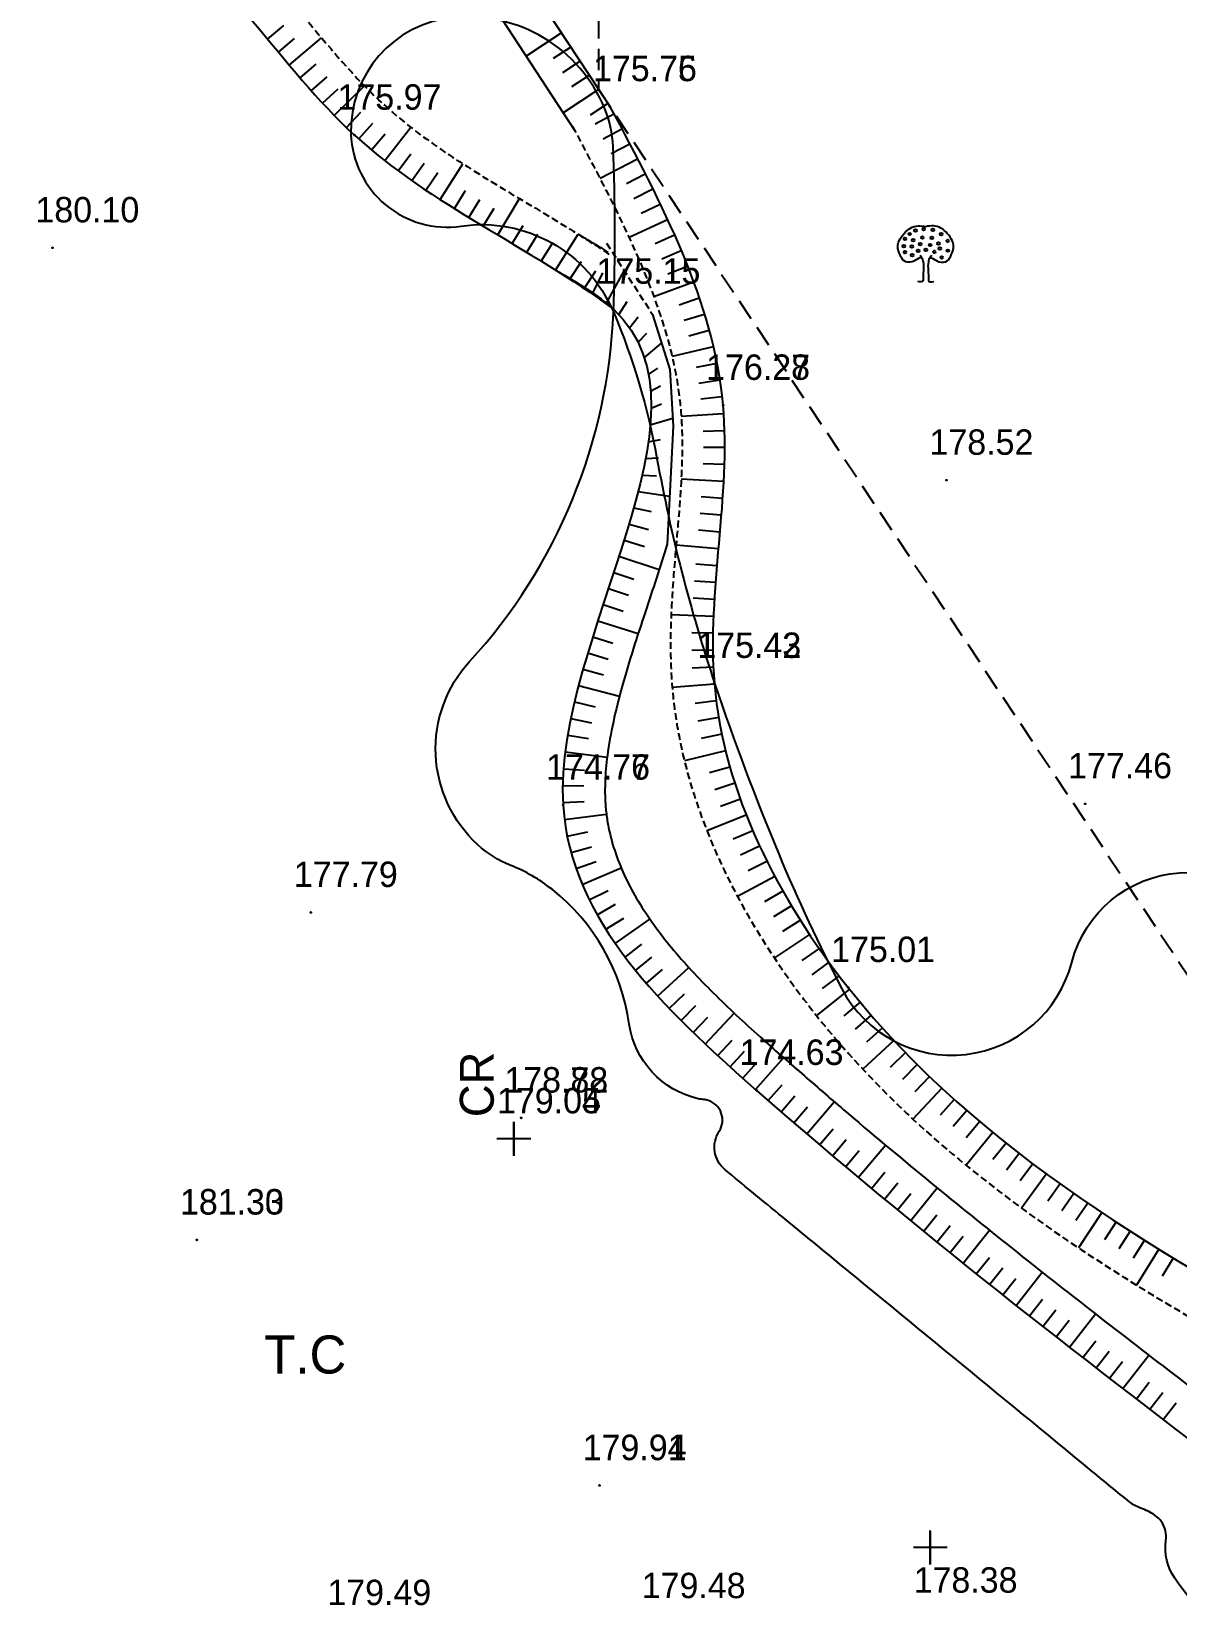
# Model space of a CAD drawing. Extents: x -83928 to -81707, y 15464 to 18601.
# Drawn here: x -83377.7 to -83242.5, y 16989.2 to 17176.1 of the extents above; entities that cross this region are included whole.
import ezdxf

# ---------------------------------------------------------------- set-up
doc = ezdxf.new("R2010")
doc.units = 0
doc.header["$MEASUREMENT"] = 0
for name, pattern in [('ACAD_ISO03W100', [30, 12, -18]), ('INTERROMPU', [0.75, 0.5, -0.25]), ('Parcelle', [1.2, 0.8, -0.4])]:
    doc.linetypes.add(name, pattern=pattern)
for name, color, linetype in [('ALT', 7, 'Continuous'), ('CNiv_1', 1, 'Continuous'), ('CODE', 2, 'Continuous'), ('CONST', 7, 'Continuous'), ('ECOULEMENT', 160, 'ACAD_ISO03W100'), ('LIMITE', 40, 'INTERROMPU'), ('POINTS', 3, 'Continuous'), ('Talus', 5, 'Continuous')]:
    doc.layers.add(name, color=color, linetype=linetype)
doc.styles.add('TEXT', font='cyr2.shx')

# ---------------------------------------------------------------- blocks, each defined once
blk = doc.blocks.new('C16')
for p, q in [((0, -1), (0, 1)), ((-1, 0), (1, 0))]:
    blk.add_line(p, q)
at = {"style": 'TEXT'}
blk.add_text('CR', height=2, dxfattribs=at).set_placement((1.278, 1.194))

msp = doc.modelspace()

# ---------------------------------------------------------------- linework, layer by layer
at = {"extrusion": (0.003135, -0.012036, 0.999923)}
for p, q in [((-83320.74, 17043.26, 198.73), (-83320.74, 17047.26, 198.78)), ((-83320.74, 17043.26, 198.73), (-83320.74, 17047.26, 198.78)), ((-83318.74, 17045.26, 198.75), (-83322.74, 17045.26, 198.76)), ((-83318.74, 17045.26, 198.75), (-83322.74, 17045.26, 198.76)), ((-83271.56, 16994.95, 198), (-83271.56, 16998.95, 198.04)), ((-83271.55, 16994.94, 198), (-83271.55, 16998.94, 198.04)), ((-83269.56, 16996.95, 198.01), (-83273.56, 16996.95, 198.03)), ((-83269.55, 16996.94, 198.01), (-83273.55, 16996.94, 198.03))]:
    msp.add_line(p, q, dxfattribs=at)
at = {"linetype": 'ByBlock', "extrusion": (0.000932032, -0.005533, 0.999984)}
for centre in [(-83273.27, 17151.98, -162.28), (-83272.32, 17152.13, -162.28), (-83271.24, 17152.06, -162.28), (-83274.65, 17150.14, -162.28), (-83274.52, 17151.01, -162.28), (-83273.96, 17151.57, -162.28), (-83273.7, 17150.09, -162.28), (-83273.55, 17150.83, -162.28), (-83272.73, 17150.37, -162.28), (-83272.47, 17151.14, -162.28), (-83271.55, 17150.27, -162.28), (-83271.35, 17151.11, -162.28), (-83270.55, 17150.44, -162.28), (-83270.25, 17151.54, -162.28), (-83269.48, 17150.75, -162.28), (-83274.52, 17149.42, -162.28), (-83273.68, 17149.06, -162.28), (-83272.96, 17149.57, -162.28), (-83272.06, 17149.7, -162.28), (-83271.06, 17149.45, -162.28), (-83270.4, 17149.86, -162.28), (-83270.19, 17148.81, -162.28), (-83269.45, 17149.6, -162.28)]:
    msp.add_circle(centre, 0.156, dxfattribs=at)
at = {"linetype": 'ByBlock'}
msp.add_open_spline([(-83272.6, 17149.42, 10.22), (-83272.72, 17149.39, 10.22), (-83273.1, 17149.27, 10.22), (-83273.68, 17148.81, 10.22), (-83274.73, 17148.88, 10.22), (-83275.18, 17149.79, 10.23), (-83275.48, 17150.62, 10.23), (-83275.24, 17151.55, 10.24), (-83274.68, 17152.28, 10.24), (-83273.96, 17152.97, 10.24), (-83273.01, 17153.25, 10.24), (-83272.4, 17153.13, 10.24), (-83272.1, 17153.07, 10.24)], degree=3, knots=[0.251632, 0.251632, 0.251632, 0.251632, 0.437955, 0.853553, 1.334497, 1.754172, 2.275549, 2.6296, 3.144963, 3.634468, 4.105014, 4.559575, 4.559575, 4.559575, 4.559575], dxfattribs=at)
msp.add_open_spline([(-83271.6, 17149.42, 10.22), (-83271.48, 17149.39, 10.22), (-83271.1, 17149.27, 10.22), (-83270.52, 17148.81, 10.22), (-83269.48, 17148.88, 10.22), (-83269.03, 17149.79, 10.22), (-83268.72, 17150.62, 10.23), (-83268.96, 17151.55, 10.23), (-83269.52, 17152.28, 10.24), (-83270.24, 17152.97, 10.24), (-83271.19, 17153.25, 10.24), (-83271.8, 17153.13, 10.24), (-83272.1, 17153.07, 10.24)], degree=3, knots=[0.251632, 0.251632, 0.251632, 0.251632, 0.437955, 0.853553, 1.334497, 1.754172, 2.275549, 2.6296, 3.144963, 3.634468, 4.105014, 4.559575, 4.559575, 4.559575, 4.559575])
for points in [[(-83272.78, 17149.7, 10.22), (-83272.58, 17149.42, 10.22), (-83272.4, 17148.91, 10.22), (-83272.4, 17146.83, 10.21), (-83272.4, 17146.7, 10.21), (-83273.04, 17146.6, 10.21)], [(-83271.4, 17149.7, 10.22), (-83271.6, 17149.42, 10.22), (-83271.78, 17148.91, 10.22), (-83271.78, 17146.83, 10.21), (-83271.78, 17146.7, 10.21), (-83271.14, 17146.6, 10.21)]]:
    msp.add_spline(points, degree=3, dxfattribs=at)
at = {"layer": 'CNiv_1', "elevation": 175}
for points in [[(-83244.24, 17000, 0.088029), (-83245, 17000.75, 0.068717), (-83246.71, 17001.61, -0.089389), (-83248, 17002.33, -0.000138), (-83252.42, 17005.96, -0.000018), (-83285.33, 17033, -0.000015), (-83292.63, 17038.99, -0.000036), (-83295.8, 17041.6, -0.38176), (-83296.5, 17046.15, 0.493797), (-83297.8, 17049.8, 0.060424), (-83298.27, 17049.89, -0.038872), (-83299, 17050, -0.310178), (-83307.12, 17058.83, 0.191859), (-83316.25, 17074.75, 0.073047), (-83321.13, 17077.58, -0.090366), (-83325, 17080, -0.41464), (-83325.98, 17101.69, 0.177424), (-83309, 17143, 0.020097), (-83309.03, 17162.57, 0.087283), (-83310, 17167, 0.331548), (-83327.95, 17177.78, 0.395131), (-83340, 17164, 0.447148), (-83326.99, 17153.14, -0.341569), (-83309, 17143, -0.05514)], [(-83309, 17143, -0.05514), (-83303.85, 17125.69, 0.036064), (-83297, 17099, 0.01788), (-83289.47, 17078.93, 0.021789), (-83282, 17063, 0.686467), (-83254.84, 17066.12, -0.719572), (-83228, 17068, -0.024936), (-83222.08, 17051.45, -0.016), (-83215, 17025, -0.00474), (-83209.41, 17000, -0.727852)], [(-83202.16, 16963.69, -0.002516), (-83199.75, 16950.3, -0.727852), (-83201.75, 16949.25, -0.036673), (-83206.64, 16954.78, 0.019448), (-83215.5, 16965.5, 0.031754), (-83233.58, 16983.32, -0.059753), (-83242.67, 16993.33, -0.194816), (-83243.72, 16997.78, 0.194084), (-83244.24, 17000)]]:
    msp.add_lwpolyline(points, format="xyb", dxfattribs=at)
at = {"layer": 'ECOULEMENT', "linetype": 'Parcelle', "extrusion": (0.000932032, -0.005533, 0.999984)}
msp.add_line((-83309.81, 17151.11, 10.27), (-83304.36, 17142.68, 10.21), dxfattribs=at)
at = {"layer": 'ECOULEMENT', "linetype": 'ByBlock', "extrusion": (0.000932032, -0.005533, 0.999984)}
for p, q in [((-83304.36, 17142.68, 10.21), (-83302.33, 17136.18, 10.18)), ((-83302.33, 17136.18, 10.18), (-83301.92, 17129.48, 10.14)), ((-83301.92, 17129.48, 10.14), (-83302.64, 17115.53, 199.54))]:
    msp.add_line(p, q, dxfattribs=at)
at = {"layer": 'ECOULEMENT', "linetype": 'ByBlock', "extrusion": (0.000932032, -0.005533, 0.999984), "elevation": 31.48}
for points in [[(-83505.48, 17305.57), (-83476.11, 17289.41), (-83458.77, 17277.35), (-83454.81, 17255.58), (-83461.11, 17235.59), (-83461.24, 17231.75), (-83459.63, 17227.3), (-83456.04, 17225.82), (-83443.11, 17223.51), (-83416.6, 17221.72), (-83410.91, 17223.45), (-83407.73, 17227.33), (-83407.93, 17239.43), (-83410.41, 17248.34), (-83413.63, 17256.25), (-83413.88, 17258.85), (-83412.92, 17259.34), (-83411.15, 17258.6), (-83393.45, 17231.27), (-83386.58, 17222.91), (-83376.49, 17213.4), (-83365.29, 17207.58), (-83347.12, 17202.71), (-83332.4, 17195.01), (-83318.41, 17181.16), (-83309.55, 17167.67)], [(-83443.23, 17218.51), (-83416.02, 17216.67), (-83408, 17219.11), (-83402.7, 17225.58), (-83402.89, 17236.64), (-83397.49, 17228.32), (-83390.24, 17219.49), (-83379.41, 17209.28), (-83367.11, 17202.89), (-83348.95, 17198.03), (-83335.38, 17190.93), (-83322.3, 17177.98), (-83313.73, 17164.93)]]:
    msp.add_lwpolyline(points, dxfattribs=at)
at = {"layer": 'ECOULEMENT', "linetype": 'ByBlock'}
for points, knots in [([(-83525.14, 17303.6, 202.51), (-83525.28, 17296.02, 202.42), (-83525.74, 17270.83, 202.11), (-83451.94, 17287.16, 202.08), (-83493.93, 17238.83, 201.63), (-83471.91, 17201.99, 201.12), (-83459.32, 17228.24, 201.39), (-83439.01, 17179.31, 200.74), (-83398.49, 17202.28, 200.89), (-83358.7, 17190.42, 200.62), (-83341.85, 17160.37, 200.21), (-83318.8, 17150.65, 200.02), (-83308.96, 17143.29, 199.9), (-83308.94, 17143.28, 199.9)], [0, 0, 0, 0, 19.919287, 66.163946, 115.959373, 134.84595, 147.715325, 170.166661, 229.505256, 253.244601, 288.827492, 325.704265, 325.754328, 325.754328, 325.754328, 325.754328]), ([(-83525.14, 17303.6, 202.51), (-83525.28, 17296.02, 202.42), (-83525.74, 17270.83, 202.11), (-83451.94, 17287.16, 202.08), (-83493.93, 17238.83, 201.63), (-83471.91, 17201.99, 201.12), (-83459.32, 17228.24, 201.39), (-83439.01, 17179.31, 200.74), (-83398.49, 17202.28, 200.89), (-83358.7, 17190.42, 200.62), (-83341.85, 17160.37, 200.21), (-83318.8, 17150.65, 200.02), (-83308.96, 17143.29, 199.9), (-83308.94, 17143.28, 199.9)], [0, 0, 0, 0, 19.919287, 66.163946, 115.959373, 134.84595, 147.715325, 170.166661, 229.505256, 253.244601, 288.827492, 325.704265, 325.754328, 325.754328, 325.754328, 325.754328]), ([(-83313.16, 17152.18, 200.02), (-83312.76, 17151.94, 200.01), (-83312.35, 17151.71, 200.01), (-83311.18, 17151.01, 200), (-83310.4, 17150.54, 199.99), (-83309.62, 17150.04, 199.98)], [0, 0, 0, 0, 1.317595, 1.317595, 3.769686, 3.769686, 3.769686, 3.769686]), ([(-83302.64, 17115.53, 199.54), (-83303.46, 17112.87, 199.52), (-83304.35, 17110.21, 199.49), (-83306.21, 17104.58, 199.42), (-83307.17, 17101.62, 199.39), (-83308.75, 17095.9, 199.33), (-83309.37, 17093.14, 199.3), (-83309.85, 17089.5, 199.25), (-83309.94, 17088.46, 199.24), (-83310, 17086.73, 199.22), (-83310, 17086.02, 199.21), (-83309.94, 17084.78, 199.2), (-83309.9, 17084.23, 199.19), (-83309.76, 17083.15, 199.18), (-83309.68, 17082.61, 199.17), (-83309.36, 17081.01, 199.15), (-83309.07, 17079.97, 199.14), (-83308.06, 17077.04, 199.1), (-83307.16, 17075.17, 199.07), (-83304.94, 17071.49, 199.02), (-83303.61, 17069.66, 199), (-83300.63, 17066.05, 198.94), (-83298.97, 17064.27, 198.92), (-83295.44, 17060.76, 198.86), (-83293.57, 17059.02, 198.84), (-83290.04, 17055.85, 198.79), (-83288.39, 17054.4, 198.76), (-83285.1, 17051.54, 198.72), (-83283.47, 17050.12, 198.7), (-83278.57, 17045.95, 198.63), (-83275.33, 17043.23, 198.59), (-83265.64, 17035.26, 198.46), (-83259.24, 17030.18, 198.38), (-83246.09, 17019.93, 198.22), (-83239.34, 17014.77, 198.13), (-83232.57, 17009.61, 198.05)], [37.353509, 37.353509, 37.353509, 37.353509, 44.499459, 44.499459, 52.614956, 52.614956, 60.730453, 60.730453, 64.126973, 64.126973, 66.600299, 66.600299, 68.622126, 68.622126, 70.643952, 70.643952, 74.687606, 74.687606, 82.044876, 82.044876, 89.402145, 89.402145, 96.759414, 96.759414, 104.089859, 104.089859, 110.300238, 110.300238, 116.510618, 116.510618, 128.931378, 128.931378, 153.772896, 153.772896, 180.172864, 180.172864, 180.172864, 180.172864]), ([(-83231.14, 17000, 197.93), (-83200.61, 16961.43, 197.37), (-83163.48, 16914.92, 196.69), (-83105.77, 16852.96, 195.77), (-83125.72, 16827.05, 195.52), (-83164.9, 16832.87, 195.71), (-83167.56, 16789.06, 195.19), (-83247.47, 16788.18, 195.43), (-83281.69, 16714.69, 194.65), (-83374.05, 16701.39, 194.78), (-83364.95, 16668.76, 194.36), (-83359.1, 16647.79, 194.09)], [7.908375, 7.908375, 7.908375, 7.908375, 170.271753, 201.744415, 213.343907, 258.510006, 289.240422, 309.149666, 469.744028, 498.230383, 549.512614, 549.512614, 549.512614, 549.512614]), ([(-83231.14, 17000, 197.93), (-83200.61, 16961.43, 197.37), (-83163.48, 16914.92, 196.69), (-83105.77, 16852.96, 195.77), (-83125.72, 16827.05, 195.52), (-83164.9, 16832.87, 195.71), (-83167.56, 16789.06, 195.19), (-83247.47, 16788.18, 195.43), (-83281.69, 16714.69, 194.65), (-83374.05, 16701.39, 194.78), (-83364.95, 16668.76, 194.36), (-83359.1, 16647.79, 194.09)], [7.908375, 7.908375, 7.908375, 7.908375, 170.271753, 201.744415, 213.343907, 258.510006, 289.240422, 309.149666, 469.744028, 498.230383, 549.512614, 549.512614, 549.512614, 549.512614])]:
    msp.add_open_spline(points, degree=3, knots=knots, dxfattribs=at)
at = {"layer": 'ECOULEMENT', "linetype": 'Parcelle'}
for points, knots in [([(-83448.7, 17215.68, 201.21), (-83448.45, 17215.32, 201.2), (-83448.2, 17214.95, 201.2), (-83447.04, 17213.22, 201.17), (-83446.14, 17211.83, 201.15), (-83444.36, 17209.18, 201.12), (-83443.47, 17207.92, 201.1), (-83442.14, 17206.21, 201.07), (-83441.68, 17205.66, 201.07), (-83440.74, 17204.63, 201.05), (-83440.27, 17204.15, 201.04), (-83438.85, 17202.81, 201.02), (-83437.89, 17202.06, 201.01), (-83435.55, 17200.5, 200.98), (-83434.16, 17199.8, 200.97), (-83431.23, 17198.72, 200.95), (-83429.7, 17198.34, 200.94), (-83426.48, 17197.84, 200.92), (-83424.79, 17197.73, 200.92), (-83421.25, 17197.72, 200.91), (-83419.41, 17197.83, 200.9), (-83414.51, 17198.31, 200.89), (-83411.37, 17198.8, 200.89), (-83404.9, 17199.86, 200.88), (-83401.56, 17200.43, 200.88), (-83394.73, 17201.31, 200.87), (-83391.25, 17201.61, 200.86), (-83386.63, 17201.58, 200.84), (-83385.55, 17201.53, 200.84), (-83383.39, 17201.38, 200.83), (-83382.32, 17201.27, 200.83), (-83379.12, 17200.85, 200.81), (-83377.02, 17200.43, 200.8), (-83370.85, 17198.78, 200.76), (-83366.92, 17197.14, 200.73), (-83362.21, 17194.3, 200.68), (-83361.14, 17193.58, 200.67), (-83359.08, 17192.06, 200.64), (-83358.09, 17191.27, 200.63), (-83354.75, 17188.36, 200.58), (-83352.6, 17186.11, 200.55), (-83348.56, 17181.54, 200.48), (-83346.66, 17179.22, 200.45), (-83342.93, 17174.72, 200.38), (-83341.09, 17172.55, 200.35), (-83338.24, 17169.52, 200.31), (-83337.25, 17168.53, 200.29), (-83334.25, 17165.78, 200.25), (-83332.08, 17164.1, 200.22), (-83327.46, 17160.89, 200.17), (-83325.02, 17159.36, 200.14), (-83319.97, 17156.3, 200.09), (-83317.37, 17154.78, 200.06), (-83312.99, 17152.08, 200.02), (-83311.21, 17150.96, 200), (-83309.45, 17149.77, 199.98)], [160.719011, 160.719011, 160.719011, 160.719011, 161.737018, 161.737018, 165.51899, 165.51899, 169.300963, 169.300963, 171.385845, 171.385845, 173.470727, 173.470727, 177.640492, 177.640492, 183.510158, 183.510158, 189.379824, 189.379824, 195.24949, 195.24949, 201.119155, 201.119155, 210.301728, 210.301728, 219.484301, 219.484301, 228.666873, 228.666873, 231.481073, 231.481073, 234.295272, 234.295272, 239.923671, 239.923671, 251.18047, 251.18047, 254.634197, 254.634197, 258.087924, 258.087924, 266.799629, 266.799629, 275.511334, 275.511334, 284.223039, 284.223039, 288.78013, 288.78013, 297.730147, 297.730147, 306.680164, 306.680164, 315.630181, 315.630181, 321.694088, 321.694088, 321.694088, 321.694088]), ([(-83313.82, 17164.9, 200.17), (-83311.65, 17160.83, 200.12), (-83309.52, 17156.82, 200.06), (-83305.77, 17148.89, 199.96), (-83304.15, 17144.97, 199.9), (-83302.53, 17139.63, 199.83), (-83302.15, 17138.18, 199.82), (-83301.52, 17135.23, 199.78), (-83301.28, 17133.72, 199.76), (-83301.04, 17131.47, 199.73), (-83300.98, 17130.72, 199.72), (-83300.9, 17129.21, 199.7), (-83300.88, 17128.44, 199.69), (-83300.86, 17126.11, 199.67), (-83300.92, 17124.51, 199.65), (-83301.17, 17119.92, 199.59), (-83301.47, 17116.84, 199.56), (-83302.01, 17110.5, 199.48), (-83302.24, 17107.23, 199.44), (-83302.25, 17102.27, 199.38), (-83302.2, 17100.63, 199.36), (-83301.96, 17097.47, 199.33), (-83301.78, 17095.98, 199.31), (-83301.3, 17093.03, 199.27), (-83301, 17091.56, 199.25), (-83299.94, 17087.21, 199.2), (-83299.02, 17084.38, 199.16), (-83295.42, 17075.3, 199.04), (-83292, 17069.36, 198.96), (-83286.44, 17061.61, 198.84), (-83284.7, 17059.39, 198.81), (-83281.09, 17055.14, 198.75), (-83279.21, 17053.1, 198.72), (-83273.4, 17047.23, 198.63), (-83269.29, 17043.63, 198.57), (-83256.59, 17033.68, 198.42), (-83247.54, 17028.01, 198.32), (-83233.56, 17019.92, 198.18), (-83228.75, 17017.24, 198.13), (-83223.95, 17014.58, 198.08)], [0, 0, 0, 0, 13.35197, 13.35197, 26.703941, 26.703941, 31.703517, 31.703517, 36.930492, 36.930492, 39.497414, 39.497414, 42.064335, 42.064335, 47.198179, 47.198179, 56.509837, 56.509837, 65.821494, 65.821494, 70.345245, 70.345245, 74.434265, 74.434265, 78.523286, 78.523286, 86.701328, 86.701328, 105.360058, 105.360058, 113.261267, 113.261267, 121.162477, 121.162477, 136.964896, 136.964896, 168.045051, 168.045051, 184.189466, 184.189466, 184.189466, 184.189466])]:
    msp.add_open_spline(points, degree=3, knots=knots, dxfattribs=at)
at = {"layer": 'ECOULEMENT', "linetype": 'ByBlock'}
for points in [[(-83309.4, 17167.25, 200.19), (-83296.07, 17131.99, 199.72), (-83297.07, 17099.09, 199.33), (-83281.26, 17063.15, 198.85), (-83221.53, 17018.95, 198.13)], [(-83309.4, 17167.25, 200.19), (-83296.07, 17131.99, 199.72), (-83297.07, 17099.09, 199.33), (-83281.26, 17063.15, 198.85), (-83221.53, 17018.95, 198.13)], [(-83315.68, 17147.86, 199.97), (-83308.99, 17143.31, 199.9), (-83314.94, 17084.69, 199.21), (-83292.08, 17050.99, 198.73), (-83235.61, 17005.63, 198.01)], [(-83315.68, 17147.86, 199.97), (-83308.99, 17143.31, 199.9), (-83314.94, 17084.69, 199.21), (-83292.08, 17050.99, 198.73), (-83235.61, 17005.63, 198.01)]]:
    msp.add_spline(points, degree=3, dxfattribs=at)
msp.add_open_spline([(-83296.07, 17131.99, 199.72), (-83296.06, 17131.98, 199.72), (-83296.05, 17131.97, 199.72), (-83296.04, 17131.96, 199.72)], degree=3, dxfattribs=at)
msp.add_open_spline([(-83296.07, 17131.99, 199.72), (-83296.06, 17131.98, 199.72), (-83296.05, 17131.97, 199.72), (-83296.04, 17131.96, 199.72)], degree=3, dxfattribs=at)
at = {"layer": 'LIMITE', "linetype": 'INTERROMPU', "ltscale": 5, "extrusion": (0.000932032, -0.005533, 0.999984)}
msp.add_line((-83310.74, 17169.29, 203.45), (-83215.05, 17025.36, 198.18), dxfattribs=at)
at = {"layer": 'LIMITE', "linetype": 'INTERROMPU', "ltscale": 5, "extrusion": (0.000932032, -0.005533, 0.999984), "elevation": 30.8}
msp.add_lwpolyline([(-83344.15, 17655.6), (-83342.59, 17601.17), (-83335.84, 17541.84), (-83332.3, 17493.27), (-83327.61, 17446.34), (-83323.45, 17400.71), (-83320.23, 17365.45), (-83317.91, 17335.29), (-83315.23, 17302.41), (-83310.97, 17245.76), (-83310.9, 17169.72)], dxfattribs=at)
at = {"layer": 'POINTS', "extrusion": (0.002059, -0.012217, 0.999923)}
for centre in [(-83309.64, 17166.33, -182.42), (-83309.64, 17166.32, -182.42), (-83339.82, 17162.96, -182.42), (-83339.82, 17162.95, -182.42), (-83375.52, 17149.63, -182.42), (-83375.51, 17149.63, -182.42), (-83309.23, 17142.38, -182.42), (-83309.22, 17142.38, -182.42), (-83296.27, 17131.02, -182.42), (-83296.26, 17131.01, -182.42), (-83269.88, 17122.16, -182.42), (-83269.88, 17122.16, -182.42), (-83297.32, 17098.15, -182.42), (-83297.3, 17098.15, -182.42), (-83315.18, 17083.76, -182.42), (-83315.17, 17083.76, -182.42), (-83253.5, 17083.91, -182.42), (-83253.5, 17083.91, -182.42), (-83344.98, 17071.08, -182.42), (-83344.97, 17071.07, -182.42), (-83281.5, 17062.21, -182.42), (-83281.49, 17062.2, -182.42), (-83292.32, 17050.05, -182.42), (-83292.31, 17050.04, -182.42), (-83320.12, 17046.77, -182.42), (-83320.11, 17046.78, -182.42), (-83320.98, 17044.32, -182.42), (-83320.98, 17044.32, -182.42), (-83320.97, 17044.31, -182.42), (-83320.97, 17044.31, -182.42), (-83358.44, 17032.35, -182.42), (-83358.43, 17032.37, -182.42), (-83310.86, 17003.32, -182.42), (-83310.85, 17003.34, -182.42), (-83271.86, 16996.07, -182.42), (-83271.86, 16996.07, -182.42), (-83271.79, 16996, -182.42), (-83271.78, 16995.99, -182.42)]:
    msp.add_circle(centre, 0.05, dxfattribs=at)
at = {"layer": 'Talus', "linetype": 'ByBlock', "extrusion": (0.000932032, -0.005533, 0.999984)}
for p, q in [((-83349.86, 17175.25, 200.41), (-83347.93, 17176.84, 200.42)), ((-83348.58, 17173.71, 200.39), (-83346.66, 17175.31, 200.4)), ((-83347.3, 17172.17, 200.37), (-83343.47, 17175.39, 200.39)), ((-83315.13, 17175.97, 204.17), (-83319.31, 17173.23, 204.16)), ((-83314.04, 17174.3, 204.16), (-83316.13, 17172.93, 204.15)), ((-83346.01, 17170.65, 200.34), (-83344.11, 17172.28, 200.36)), ((-83312.94, 17172.63, 204.15), (-83315.03, 17171.26, 204.14)), ((-83344.69, 17169.14, 200.32), (-83342.82, 17170.8, 200.34)), ((-83341.97, 17166.21, 200.28), (-83338.39, 17169.7, 200.31)), ((-83311.84, 17170.96, 204.14), (-83313.93, 17169.59, 204.13)), ((-83343.35, 17167.66, 200.3), (-83341.51, 17169.36, 200.31)), ((-83310.74, 17169.29, 204.13), (-83314.92, 17166.54, 204.12)), ((-83340.55, 17164.8, 200.26), (-83338.82, 17166.6, 200.27)), ((-83309.65, 17167.61, 204.12), (-83311.74, 17166.24, 204.11)), ((-83308.93, 17166.36, 200.18), (-83311.14, 17165.19, 200.17)), ((-83339.09, 17163.44, 200.24), (-83337.42, 17165.3, 200.25)), ((-83337.57, 17162.14, 200.22), (-83335.97, 17164.06, 200.23)), ((-83336.02, 17160.88, 200.2), (-83332.94, 17164.82, 200.23)), ((-83308, 17164.6, 200.15), (-83310.21, 17163.43, 200.15)), ((-83307.06, 17162.83, 200.13), (-83309.28, 17161.67, 200.12)), ((-83334.42, 17159.67, 200.18), (-83332.94, 17161.69, 200.2)), ((-83332.8, 17158.51, 200.16), (-83331.36, 17160.56, 200.18)), ((-83329.47, 17156.28, 200.12), (-83326.77, 17160.48, 200.16)), ((-83306.14, 17161.05, 200.1), (-83310.58, 17158.76, 200.09)), ((-83331.15, 17157.38, 200.14), (-83329.76, 17159.46, 200.16)), ((-83305.23, 17159.27, 200.08), (-83307.46, 17158.14, 200.07)), ((-83327.78, 17155.21, 200.1), (-83326.46, 17157.33, 200.12)), ((-83304.33, 17157.49, 200.06), (-83306.57, 17156.38, 200.05)), ((-83326.08, 17154.16, 200.08), (-83324.78, 17156.29, 200.1)), ((-83324.37, 17153.12, 200.07), (-83323.08, 17155.26, 200.09)), ((-83322.66, 17152.09, 200.05), (-83320.09, 17156.39, 200.09)), ((-83303.46, 17155.69, 200.03), (-83305.71, 17154.61, 200.02)), ((-83320.94, 17151.07, 200.03), (-83319.66, 17153.21, 200.05)), ((-83302.6, 17153.88, 200.01), (-83307.14, 17151.78, 200)), ((-83319.23, 17150.04, 200.01), (-83317.93, 17152.18, 200.03)), ((-83317.52, 17149, 199.99), (-83316.21, 17151.13, 200.02)), ((-83315.82, 17147.95, 199.98), (-83313.16, 17152.18, 200.02)), ((-83301.78, 17152.06, 199.98), (-83304.07, 17151.05, 199.98)), ((-83314.13, 17146.87, 199.96), (-83312.77, 17148.97, 199.98)), ((-83300.99, 17150.22, 199.96), (-83303.29, 17149.25, 199.95)), ((-83312.46, 17145.77, 199.94), (-83311.07, 17147.84, 199.96)), ((-83311.43, 17145.23, 199.93), (-83310.25, 17147.6, 105.09)), ((-83309.83, 17144.04, 199.91), (-83307.72, 17147.87, 10.25)), ((-83300.23, 17148.37, 199.93), (-83302.56, 17147.45, 199.93)), ((-83299.52, 17146.5, 199.91), (-83304.21, 17144.77, 199.9)), ((-83308.36, 17142.68, 199.89), (-83307.36, 17144.23, 105.06)), ((-83298.85, 17144.62, 199.88), (-83301.22, 17143.81, 199.88)), ((-83307.1, 17141.13, 199.87), (-83306.07, 17142.43, 105.04)), ((-83298.24, 17142.71, 199.86), (-83300.63, 17141.98, 199.86)), ((-83306.09, 17139.41, 199.84), (-83305.05, 17140.48, 105.03)), ((-83297.69, 17140.79, 199.83), (-83300.1, 17140.14, 199.83)), ((-83305.35, 17137.55, 199.82), (-83303.31, 17139.31, 10.19)), ((-83297.2, 17138.85, 199.81), (-83302.06, 17137.71, 199.81)), ((-83304.86, 17135.61, 199.79), (-83303.74, 17136.36, 104.99)), ((-83296.77, 17136.9, 199.78), (-83299.23, 17136.42, 199.79)), ((-83304.6, 17133.63, 199.77), (-83303.42, 17134.25, 104.97)), ((-83296.43, 17134.93, 199.76), (-83298.9, 17134.55, 199.76)), ((-83304.54, 17131.63, 199.74), (-83303.33, 17132.14, 104.95)), ((-83296.17, 17132.94, 199.73), (-83298.65, 17132.67, 199.74)), ((-83304.64, 17129.64, 199.72), (-83301.98, 17130.45, 10.14)), ((-83295.99, 17130.95, 199.71), (-83300.98, 17130.62, 199.72)), ((-83295.9, 17128.96, 199.69), (-83298.4, 17128.88, 199.69)), ((-83304.86, 17127.65, 199.7), (-83303.42, 17127.91, 113.82)), ((-83295.87, 17126.96, 199.66), (-83298.37, 17126.97, 199.67)), ((-83305.19, 17125.68, 199.67), (-83303.65, 17125.76, 129.58)), ((-83295.91, 17124.96, 199.64), (-83298.41, 17125.03, 199.65)), ((-83305.59, 17123.72, 199.65), (-83303.91, 17123.63, 145.27)), ((-83296, 17122.96, 199.61), (-83300.99, 17123.22, 199.63)), ((-83306.06, 17121.77, 199.63), (-83302.35, 17121.23, 122.21)), ((-83296.12, 17120.96, 199.59), (-83298.61, 17121.13, 199.6)), ((-83306.58, 17119.84, 199.61), (-83304.52, 17119.39, 176.53)), ((-83296.27, 17118.97, 199.57), (-83298.76, 17119.17, 199.58)), ((-83307.14, 17117.92, 199.59), (-83304.86, 17117.28, 192.1)), ((-83296.43, 17116.98, 199.54), (-83298.93, 17117.19, 199.55)), ((-83307.73, 17116.01, 199.57), (-83305.34, 17115.26, 199.55)), ((-83296.61, 17114.98, 199.52), (-83301.59, 17115.42, 199.54)), ((-83308.34, 17114.11, 199.55), (-83303.58, 17112.57, 199.51)), ((-83308.96, 17112.2, 199.52), (-83306.58, 17111.42, 199.51)), ((-83296.78, 17112.99, 199.5), (-83299.27, 17113.2, 199.51)), ((-83309.58, 17110.31, 199.5), (-83307.21, 17109.52, 199.49)), ((-83296.94, 17111, 199.47), (-83299.43, 17111.18, 199.48)), ((-83310.21, 17108.41, 199.48), (-83307.84, 17107.63, 199.47)), ((-83297.07, 17109, 199.45), (-83299.57, 17109.15, 199.46)), ((-83310.83, 17106.5, 199.46), (-83306.07, 17104.97, 199.43)), ((-83297.18, 17107, 199.43), (-83302.17, 17107.21, 199.44)), ((-83311.44, 17104.6, 199.44), (-83309.05, 17103.85, 199.42)), ((-83297.24, 17105.01, 199.4), (-83299.74, 17105.05, 199.41)), ((-83312.03, 17102.69, 199.42), (-83309.63, 17101.97, 199.4)), ((-83297.25, 17103.01, 199.38), (-83299.75, 17102.98, 199.38)), ((-83312.59, 17100.77, 199.4), (-83310.18, 17100.09, 199.38)), ((-83297.19, 17101.01, 199.35), (-83299.69, 17100.89, 199.36)), ((-83313.11, 17098.84, 199.38), (-83308.28, 17097.57, 199.35)), ((-83297.06, 17099.01, 199.33), (-83302.04, 17098.59, 199.34)), ((-83313.6, 17096.9, 199.35), (-83311.16, 17096.32, 199.34)), ((-83296.85, 17097.02, 199.3), (-83299.33, 17096.71, 199.31)), ((-83314.03, 17094.95, 199.33), (-83311.58, 17094.44, 199.32)), ((-83296.56, 17095.04, 199.28), (-83299.02, 17094.63, 199.28)), ((-83314.4, 17092.98, 199.31), (-83311.93, 17092.56, 199.3)), ((-83296.19, 17093.08, 199.25), (-83298.64, 17092.57, 199.26)), ((-83295.75, 17091.13, 199.23), (-83300.6, 17089.93, 199.23)), ((-83314.69, 17091, 199.29), (-83309.73, 17090.38, 199.26)), ((-83295.23, 17089.2, 199.2), (-83297.63, 17088.51, 199.2)), ((-83314.89, 17089.01, 199.26), (-83312.4, 17088.82, 199.25)), ((-83294.65, 17087.28, 199.18), (-83297.03, 17086.52, 199.18)), ((-83314.99, 17087.02, 199.24), (-83312.49, 17086.97, 199.23)), ((-83314.96, 17085.02, 199.22), (-83312.46, 17085.14, 199.21)), ((-83314.79, 17083.02, 199.19), (-83309.82, 17083.64, 199.18)), ((-83294, 17085.39, 199.15), (-83296.36, 17084.55, 199.15)), ((-83293.3, 17083.52, 199.13), (-83297.95, 17081.68, 199.12)), ((-83292.53, 17081.67, 199.11), (-83294.83, 17080.68, 199.1)), ((-83314.47, 17081.05, 199.17), (-83312.01, 17081.54, 199.17)), ((-83291.72, 17079.85, 199.08), (-83293.98, 17078.79, 199.08)), ((-83314, 17079.11, 199.14), (-83311.59, 17079.77, 199.14)), ((-83313.41, 17077.2, 199.12), (-83311.05, 17078.02, 199.12)), ((-83290.85, 17078.05, 199.06), (-83293.08, 17076.93, 199.05)), ((-83312.68, 17075.33, 199.09), (-83308.08, 17077.28, 199.1)), ((-83289.93, 17076.27, 199.03), (-83294.34, 17073.92, 199.02)), ((-83311.85, 17073.52, 199.07), (-83309.61, 17074.62, 199.07)), ((-83288.97, 17074.52, 199.01), (-83291.14, 17073.28, 199)), ((-83310.91, 17071.75, 199.04), (-83308.74, 17072.98, 199.05)), ((-83287.96, 17072.79, 198.98), (-83290.1, 17071.5, 198.98)), ((-83309.89, 17070.03, 199.02), (-83307.77, 17071.36, 199.03)), ((-83308.78, 17068.36, 199), (-83304.68, 17071.21, 199.02)), ((-83286.91, 17071.09, 198.96), (-83289.02, 17069.75, 198.95)), ((-83285.82, 17069.41, 198.94), (-83289.98, 17066.64, 198.92)), ((-83307.61, 17066.74, 198.97), (-83305.62, 17068.25, 198.99)), ((-83306.38, 17065.17, 198.95), (-83304.44, 17066.74, 198.96)), ((-83284.69, 17067.76, 198.91), (-83286.74, 17066.33, 198.9)), ((-83305.1, 17063.64, 198.93), (-83303.2, 17065.27, 198.94)), ((-83303.77, 17062.14, 198.91), (-83300.07, 17065.51, 198.93)), ((-83283.53, 17066.13, 198.89), (-83285.55, 17064.65, 198.88)), ((-83282.33, 17064.53, 198.87), (-83284.32, 17063.01, 198.86)), ((-83302.4, 17060.68, 198.88), (-83300.6, 17062.41, 198.9)), ((-83281.1, 17062.95, 198.84), (-83285.01, 17059.84, 198.82)), ((-83279.84, 17061.4, 198.82), (-83281.76, 17059.8, 198.81)), ((-83301.01, 17059.25, 198.86), (-83299.24, 17061.01, 198.88)), ((-83299.58, 17057.84, 198.84), (-83297.84, 17059.64, 198.86)), ((-83298.14, 17056.46, 198.82), (-83294.71, 17060.1, 198.85)), ((-83278.55, 17059.87, 198.8), (-83280.44, 17058.24, 198.79)), ((-83277.22, 17058.37, 198.78), (-83279.08, 17056.7, 198.76)), ((-83296.67, 17055.1, 198.8), (-83294.98, 17056.94, 198.82)), ((-83295.19, 17053.76, 198.78), (-83293.52, 17055.61, 198.8)), ((-83275.87, 17056.9, 198.76), (-83279.53, 17053.49, 198.73)), ((-83293.7, 17052.42, 198.76), (-83292.04, 17054.29, 198.77)), ((-83292.2, 17051.1, 198.74), (-83288.9, 17054.85, 198.77)), ((-83274.49, 17055.45, 198.73), (-83276.29, 17053.71, 198.72)), ((-83273.09, 17054.03, 198.71), (-83274.85, 17052.26, 198.7)), ((-83271.66, 17052.63, 198.69), (-83273.39, 17050.83, 198.67)), ((-83290.7, 17049.78, 198.72), (-83289.05, 17051.66, 198.73)), ((-83289.19, 17048.47, 198.7), (-83287.55, 17050.35, 198.71)), ((-83270.2, 17051.26, 198.67), (-83273.61, 17047.59, 198.64)), ((-83268.73, 17049.91, 198.65), (-83270.4, 17048.05, 198.63)), ((-83287.68, 17047.16, 198.67), (-83286.05, 17049.05, 198.69)), ((-83286.16, 17045.85, 198.65), (-83282.91, 17049.65, 198.69)), ((-83267.23, 17048.59, 198.63), (-83268.87, 17046.7, 198.61)), ((-83284.64, 17044.55, 198.63), (-83283.02, 17046.46, 198.65)), ((-83265.71, 17047.29, 198.61), (-83267.32, 17045.37, 198.59)), ((-83283.12, 17043.26, 198.61), (-83281.5, 17045.17, 198.63)), ((-83280.06, 17040.68, 198.57), (-83276.85, 17044.52, 198.61)), ((-83264.17, 17046.01, 198.59), (-83267.33, 17042.14, 198.55)), ((-83262.61, 17044.76, 198.57), (-83264.17, 17042.8, 198.55)), ((-83281.59, 17041.97, 198.59), (-83279.98, 17043.88, 198.61)), ((-83261.04, 17043.52, 198.55), (-83262.57, 17041.54, 198.53)), ((-83278.52, 17039.4, 198.55), (-83276.92, 17041.32, 198.57)), ((-83259.45, 17042.31, 198.53), (-83260.95, 17040.31, 198.51)), ((-83257.84, 17041.12, 198.51), (-83260.8, 17037.08, 198.47)), ((-83276.98, 17038.13, 198.53), (-83275.39, 17040.05, 198.55)), ((-83275.44, 17036.85, 198.51), (-83273.85, 17038.78, 198.53)), ((-83273.9, 17035.58, 198.49), (-83270.73, 17039.45, 198.53)), ((-83256.22, 17039.95, 198.49), (-83257.67, 17037.91, 198.47)), ((-83254.59, 17038.79, 198.47), (-83256.02, 17036.74, 198.45)), ((-83252.94, 17037.66, 198.45), (-83254.35, 17035.59, 198.43)), ((-83272.35, 17034.32, 198.47), (-83270.77, 17036.26, 198.49)), ((-83270.79, 17033.06, 198.45), (-83269.22, 17035, 198.47)), ((-83251.28, 17036.54, 198.43), (-83254.06, 17032.38, 198.39)), ((-83249.61, 17035.44, 198.41), (-83250.98, 17033.34, 198.39)), ((-83269.24, 17031.8, 198.43), (-83267.67, 17033.75, 198.45)), ((-83267.68, 17030.55, 198.41), (-83264.55, 17034.45, 198.45)), ((-83247.94, 17034.35, 198.4), (-83249.29, 17032.25, 198.38)), ((-83246.25, 17033.28, 198.38), (-83247.58, 17031.16, 198.36)), ((-83266.12, 17029.3, 198.39), (-83264.56, 17031.25, 198.41)), ((-83244.55, 17032.22, 198.36), (-83247.19, 17027.97, 198.32)), ((-83264.56, 17028.05, 198.37), (-83263, 17030.01, 198.39)), ((-83261.42, 17025.57, 198.33), (-83258.32, 17029.49, 198.37)), ((-83242.85, 17031.17, 198.34), (-83244.15, 17029.04, 198.32)), ((-83262.99, 17026.81, 198.35), (-83261.44, 17028.77, 198.37)), ((-83259.85, 17024.33, 198.31), (-83258.3, 17026.29, 198.33)), ((-83258.28, 17023.09, 198.29), (-83256.73, 17025.06, 198.31)), ((-83256.7, 17021.86, 198.27), (-83255.16, 17023.83, 198.29)), ((-83255.12, 17020.63, 198.25), (-83252.05, 17024.58, 198.29)), ((-83253.54, 17019.4, 198.23), (-83252.01, 17021.38, 198.25)), ((-83251.96, 17018.18, 198.21), (-83250.43, 17020.16, 198.23)), ((-83250.38, 17016.96, 198.19), (-83248.85, 17018.94, 198.21)), ((-83248.8, 17015.74, 198.17), (-83245.75, 17019.7, 198.21)), ((-83247.21, 17014.52, 198.16), (-83245.69, 17016.5, 198.17)), ((-83245.63, 17013.3, 198.14), (-83244.1, 17015.28, 198.15)), ((-83244.04, 17012.08, 198.12), (-83242.52, 17014.06, 198.14))]:
    msp.add_line(p, q, dxfattribs=at)

# ---------------------------------------------------------------- block references
at = {"layer": 'CODE', "extrusion": (0.002059, -0.012217, 0.999923), "xscale": 1.99999999999534, "yscale": 1.999999999997677, "zscale": 1.999999999999939, "rotation": 89.99578307495825}
msp.add_blockref('C16', (-83320.98, 17044.32, -182.42), dxfattribs=at)
msp.add_blockref('C16', (-83320.98, 17044.32, -182.42), dxfattribs=at)

# ---------------------------------------------------------------- texts
at = {"extrusion": (0.003135, -0.012036, 0.999923), "style": 'TEXT'}
msp.add_text('CR', height=4, rotation=89.9965, dxfattribs=at).set_placement((-83323.35, 17045.83, -267.65))
msp.add_text('CR', height=4, rotation=89.9965, dxfattribs=at).set_placement((-83323.35, 17045.83, -267.65))
at = {"layer": 'ALT', "extrusion": (0.002059, -0.012217, 0.999923)}
for s, p in [('175.76', (-83311.64, 17169.33, -182.42)), ('175.75', (-83311.64, 17169.32, -182.42)), ('175.97', (-83341.82, 17165.96, -182.42)), ('175.97', (-83341.82, 17165.95, -182.42)), ('180.10', (-83377.52, 17152.63, -182.42)), ('180.10', (-83377.51, 17152.63, -182.42)), ('175.15', (-83311.23, 17145.38, -182.42)), ('175.15', (-83311.22, 17145.38, -182.42)), ('176.28', (-83298.27, 17134.02, -182.42)), ('176.27', (-83298.26, 17134.01, -182.42)), ('178.52', (-83271.88, 17125.16, -182.42)), ('178.52', (-83271.88, 17125.16, -182.42)), ('175.43', (-83299.32, 17101.15, -182.42)), ('175.42', (-83299.3, 17101.15, -182.42)), ('174.77', (-83317.18, 17086.76, -182.42)), ('174.76', (-83317.17, 17086.76, -182.42)), ('177.46', (-83255.5, 17086.91, -182.42)), ('177.46', (-83255.5, 17086.91, -182.42)), ('177.79', (-83346.98, 17074.08, -182.42)), ('177.79', (-83346.97, 17074.07, -182.42)), ('175.01', (-83283.5, 17065.21, -182.42)), ('175.01', (-83283.49, 17065.2, -182.42)), ('174.63', (-83294.32, 17053.05, -182.42)), ('174.63', (-83294.31, 17053.04, -182.42)), ('178.78', (-83322.12, 17049.77, -182.42)), ('178.82', (-83322.11, 17049.78, -182.42)), ('179.05', (-83322.98, 17047.32, -182.42)), ('179.05', (-83322.98, 17047.32, -182.42)), ('179.04', (-83322.97, 17047.31, -182.42)), ('179.04', (-83322.97, 17047.31, -182.42)), ('181.30', (-83360.44, 17035.35, -182.42)), ('181.33', (-83360.43, 17035.37, -182.42)), ('179.91', (-83312.86, 17006.32, -182.42)), ('179.94', (-83312.85, 17006.34, -182.42)), ('179.48', (-83305.88, 16990.01, -182.42)), ('178.38', (-83273.75, 16990.66, -182.42)), ('179.49', (-83343.02, 16989.19, -182.42))]:
    msp.add_text(s, height=3, rotation=359.9958, dxfattribs=at).set_placement(p)
at = {"layer": 'CONST', "linetype": 'ByBlock', "extrusion": (0.000932032, -0.005533, 0.999984)}
msp.add_text('T.C', height=4.5, rotation=0.0032, dxfattribs=at).set_placement((-83350.22, 17016.88, -162.28))

doc.saveas('drawing.dxf')
